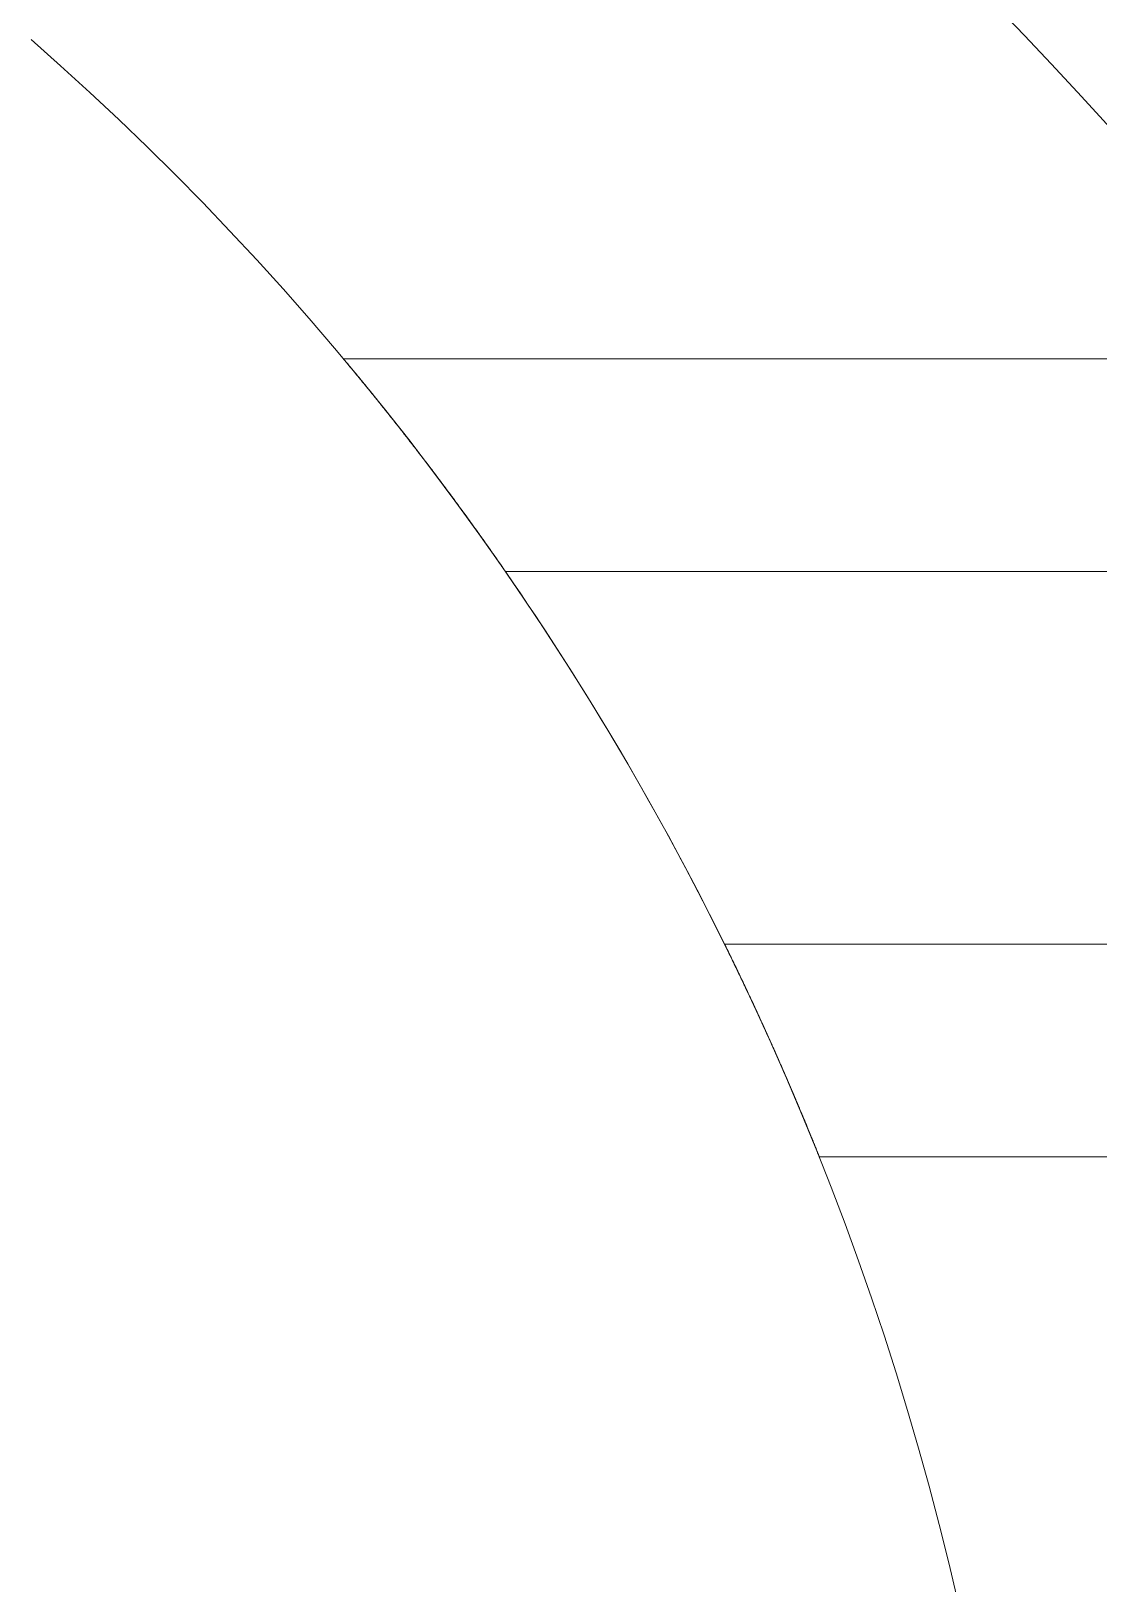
# Model space of a CAD drawing. Header units: millimetres. Extents: x 7939 to 8557, y 3805 to 4021.
# Drawn here: x 8543.64 to 8550.33, y 3921.4 to 3931.12 of the extents above; entities that cross this region are included whole.
import ezdxf

# ---------------------------------------------------------------- set-up
doc = ezdxf.new("R2010")
doc.units = ezdxf.units.MM
doc.layers.add('linea_gruesa', color=1, linetype='Continuous', lineweight=40)

msp = doc.modelspace()

# ---------------------------------------------------------------- linework, layer by layer
at = {"layer": 'linea_gruesa', "linetype": 'Continuous', "lineweight": 15, "extrusion": (-0.253745, -3.38569e-15, 0.967271)}
for p, q in [((8551.6015, 3929.0718, 137.3538), (8545.5958, 3929.0718, 135.7783)), ((8552.563, 3927.7384, 137.606), (8546.6118, 3927.7384, 136.0448)), ((8553.9616, 3925.4051, 137.9729), (8547.9845, 3925.4051, 136.4049)), ((8554.6201, 3924.0718, 138.1457), (8548.5788, 3924.0718, 136.5608))]:
    msp.add_line(p, q, dxfattribs=at)
for centre, radius, start, end in [((-3913.0718, 8286.5005, -2037.0694), 25.6667, 108.92464, 251.07536), ((-3913.0718, 8286.5005, -2037.0694), 25.6667, 108.92464, 251.07536), ((-3917.0718, 8286.5005, -2037.0694), 18.3333, 90, 139.78583), ((-3917.0718, 8286.5005, -2037.0694), 18.3333, 90, 139.78583), ((-3917.0718, 8286.5005, -2037.0694), 18.3333, 90, 139.78583), ((-3917.0718, 8286.5005, -2037.0694), 18.3333, 90, 139.78583), ((-3917.0718, 8286.5005, -2037.0694), 18.3333, 90, 139.78583), ((-3917.0718, 8286.5005, -2037.0694), 18.3333, 90, 139.78583), ((-3917.0718, 8286.5005, -2037.0694), 18.3333, 90, 139.78583), ((-3917.0718, 8286.5005, -2037.0694), 18.3333, 90, 139.78583), ((-3917.0718, 8286.5005, -2037.0694), 18.3333, 90, 139.78583), ((-3917.0718, 8286.5005, -2037.0694), 18.3333, 90, 139.78583), ((-3917.0718, 8286.5005, -2037.0694), 18.3333, 90, 139.78583), ((-3917.0718, 8286.5005, -2037.0694), 18.3333, 117.03569, 125.57853), ((-3917.0718, 8286.5005, -2037.0694), 18.3333, 117.03569, 125.57853), ((-3917.0718, 8286.5005, -2037.0694), 18.3333, 117.03569, 125.57853), ((-3917.0718, 8286.5005, -2037.0694), 18.3333, 117.03569, 125.57853), ((-3917.0718, 8286.5005, -2037.0694), 18.3333, 117.03569, 125.57853), ((-3917.0718, 8286.5005, -2037.0694), 18.3333, 117.03569, 125.57853), ((-3917.0718, 8286.5005, -2037.0694), 18.3333, 117.03569, 125.57853), ((-3917.0718, 8286.5005, -2037.0694), 18.3333, 117.03569, 125.57853), ((-3917.0718, 8286.5005, -2037.0694), 18.3333, 117.03569, 125.57853), ((-3917.0718, 8286.5005, -2037.0694), 18.3333, 117.03569, 125.57853), ((-3917.0718, 8286.5005, -2037.0694), 18.3333, 117.03569, 125.57853), ((-3917.0718, 8286.5005, -2037.0694), 18.3333, 117.03569, 125.57853), ((-3917.0718, 8286.5005, -2037.0694), 18.3333, 117.03569, 125.57853), ((-3917.0718, 8286.5005, -2037.0694), 18.3333, 117.03569, 125.57853), ((-3917.0718, 8298.1672, -2037.0694), 13.3333, 360, 108.92464), ((-3917.0718, 8298.1672, -2037.0694), 13.3333, 360, 108.92464)]:
    msp.add_arc(centre, radius, start, end, dxfattribs=at)
at = {"layer": 'linea_gruesa', "linetype": 'Continuous', "lineweight": 15}
for points, knots in [([(8545.5958, 3929.0718, 135.7783), (8545.5962, 3929.0712, 135.7784), (8545.5971, 3929.0702, 135.7786), (8545.6039, 3929.062, 135.7804), (8545.6148, 3929.049, 135.7833), (8545.6301, 3929.0307, 135.7873), (8545.6495, 3929.0074, 135.7924), (8545.6732, 3928.9788, 135.7986), (8545.7009, 3928.9451, 135.8059), (8545.7326, 3928.9064, 135.8142), (8545.7678, 3928.8633, 135.8234), (8545.8055, 3928.8167, 135.8333), (8545.8453, 3928.7672, 135.8438), (8545.8866, 3928.7155, 135.8546), (8545.9301, 3928.6606, 135.866), (8545.9756, 3928.6026, 135.878), (8546.023, 3928.5419, 135.8904), (8546.0714, 3928.4792, 135.9031), (8546.1206, 3928.4149, 135.916), (8546.1705, 3928.3491, 135.9291), (8546.2214, 3928.2813, 135.9424), (8546.2732, 3928.2117, 135.956), (8546.3257, 3928.1403, 135.9698), (8546.3803, 3928.0655, 135.9841), (8546.4367, 3927.9872, 135.9989), (8546.4951, 3927.9053, 136.0142), (8546.5536, 3927.8223, 136.0296), (8546.5924, 3927.7664, 136.0398), (8546.6118, 3927.7384, 136.0448)], [0, 0, 0, 0, 0.035106, 0.070454, 0.105895, 0.141338, 0.177686, 0.214037, 0.252021, 0.290009, 0.328774, 0.367542, 0.405024, 0.442541, 0.480029, 0.518586, 0.557171, 0.595732, 0.633969, 0.67223, 0.710469, 0.749485, 0.788522, 0.827539, 0.870433, 0.913329, 0.956664, 1, 1, 1, 1]), ([(8546.6118, 3927.7384, 136.0448), (8546.5908, 3927.7686, 136.0393), (8546.5489, 3927.8291, 136.0283), (8546.4854, 3927.919, 136.0117), (8546.4212, 3928.0088, 135.9948), (8546.3565, 3928.0983, 135.9779), (8546.2915, 3928.187, 135.9608), (8546.2275, 3928.2733, 135.944), (8546.1647, 3928.3568, 135.9276), (8546.1035, 3928.4374, 135.9115), (8546.0428, 3928.5163, 135.8956), (8545.9832, 3928.5931, 135.8799), (8545.925, 3928.6671, 135.8647), (8545.8705, 3928.7357, 135.8504), (8545.8201, 3928.7986, 135.8371), (8545.7789, 3928.8496, 135.8263), (8545.7451, 3928.8912, 135.8175), (8545.7178, 3928.9245, 135.8103), (8545.6909, 3928.9573, 135.8033), (8545.6652, 3928.9883, 135.7965), (8545.6417, 3929.0168, 135.7903), (8545.6224, 3929.0399, 135.7853), (8545.6101, 3929.0546, 135.7821), (8545.6029, 3929.0633, 135.7802), (8545.5988, 3929.0681, 135.7791), (8545.5963, 3929.0712, 135.7784), (8545.5959, 3929.0716, 135.7783), (8545.5958, 3929.0718, 135.7783)], [0, 0, 0, 0, 0.046828, 0.093692, 0.140521, 0.18869, 0.236897, 0.285064, 0.332127, 0.379228, 0.426285, 0.475055, 0.523876, 0.572632, 0.618569, 0.664502, 0.6959, 0.727322, 0.758715, 0.797062, 0.835405, 0.874809, 0.91421, 0.935549, 0.956889, 0.978444, 1, 1, 1, 1]), ([(8545.5958, 3929.0718, 135.7783), (8545.5962, 3929.0712, 135.7784), (8545.5971, 3929.0702, 135.7786), (8545.6039, 3929.062, 135.7804), (8545.6148, 3929.049, 135.7833), (8545.6301, 3929.0307, 135.7873), (8545.6495, 3929.0074, 135.7924), (8545.6732, 3928.9788, 135.7986), (8545.7009, 3928.9451, 135.8059), (8545.7326, 3928.9064, 135.8142), (8545.7678, 3928.8633, 135.8234), (8545.8055, 3928.8167, 135.8333), (8545.8453, 3928.7672, 135.8438), (8545.8866, 3928.7155, 135.8546), (8545.9301, 3928.6606, 135.866), (8545.9756, 3928.6026, 135.878), (8546.023, 3928.5419, 135.8904), (8546.0714, 3928.4792, 135.9031), (8546.1206, 3928.4149, 135.916), (8546.1705, 3928.3491, 135.9291), (8546.2214, 3928.2813, 135.9424), (8546.2732, 3928.2117, 135.956), (8546.3257, 3928.1403, 135.9698), (8546.3803, 3928.0655, 135.9841), (8546.4367, 3927.9872, 135.9989), (8546.4951, 3927.9053, 136.0142), (8546.5536, 3927.8223, 136.0296), (8546.5924, 3927.7664, 136.0398), (8546.6118, 3927.7384, 136.0448)], [0, 0, 0, 0, 0.035105, 0.070454, 0.105895, 0.141338, 0.177686, 0.214037, 0.252021, 0.290009, 0.328774, 0.367542, 0.405024, 0.442541, 0.480029, 0.518586, 0.557171, 0.595732, 0.633969, 0.67223, 0.710469, 0.749485, 0.788522, 0.827539, 0.870433, 0.913329, 0.956664, 1, 1, 1, 1]), ([(8546.6118, 3927.7384, 136.0448), (8546.5908, 3927.7686, 136.0393), (8546.5489, 3927.8291, 136.0283), (8546.4854, 3927.919, 136.0117), (8546.4212, 3928.0088, 135.9948), (8546.3565, 3928.0983, 135.9779), (8546.2915, 3928.187, 135.9608), (8546.2275, 3928.2733, 135.944), (8546.1647, 3928.3568, 135.9276), (8546.1035, 3928.4374, 135.9115), (8546.0428, 3928.5163, 135.8956), (8545.9832, 3928.5931, 135.8799), (8545.925, 3928.6671, 135.8647), (8545.8705, 3928.7357, 135.8504), (8545.8201, 3928.7986, 135.8371), (8545.7789, 3928.8496, 135.8263), (8545.7451, 3928.8912, 135.8175), (8545.7178, 3928.9245, 135.8103), (8545.6909, 3928.9573, 135.8033), (8545.6652, 3928.9883, 135.7965), (8545.6417, 3929.0168, 135.7903), (8545.6224, 3929.0399, 135.7853), (8545.6101, 3929.0546, 135.7821), (8545.6029, 3929.0633, 135.7802), (8545.5988, 3929.0681, 135.7791), (8545.5963, 3929.0712, 135.7784), (8545.5959, 3929.0716, 135.7783), (8545.5958, 3929.0718, 135.7783)], [0, 0, 0, 0, 0.046828, 0.093692, 0.140521, 0.18869, 0.236897, 0.285064, 0.332127, 0.379228, 0.426285, 0.475054, 0.523875, 0.572631, 0.618569, 0.664502, 0.695899, 0.727322, 0.758715, 0.797061, 0.835405, 0.874809, 0.914209, 0.935549, 0.956888, 0.978443, 1, 1, 1, 1]), ([(8545.5958, 3929.0718, 135.7783), (8545.5962, 3929.0712, 135.7784), (8545.5971, 3929.0702, 135.7786), (8545.6039, 3929.062, 135.7804), (8545.6148, 3929.049, 135.7833), (8545.6301, 3929.0307, 135.7873), (8545.6495, 3929.0074, 135.7924), (8545.6732, 3928.9788, 135.7986), (8545.7009, 3928.9451, 135.8059), (8545.7326, 3928.9064, 135.8142), (8545.7678, 3928.8633, 135.8234), (8545.8055, 3928.8167, 135.8333), (8545.8453, 3928.7672, 135.8438), (8545.8866, 3928.7155, 135.8546), (8545.9301, 3928.6606, 135.866), (8545.9756, 3928.6026, 135.878), (8546.023, 3928.5419, 135.8904), (8546.0714, 3928.4792, 135.9031), (8546.1206, 3928.4149, 135.916), (8546.1705, 3928.3491, 135.9291), (8546.2214, 3928.2813, 135.9424), (8546.2732, 3928.2117, 135.956), (8546.3257, 3928.1403, 135.9698), (8546.3803, 3928.0655, 135.9841), (8546.4367, 3927.9872, 135.9989), (8546.4951, 3927.9053, 136.0142), (8546.5536, 3927.8223, 136.0296), (8546.5924, 3927.7664, 136.0398), (8546.6118, 3927.7384, 136.0448)], [0, 0, 0, 0, 0.035105, 0.070453, 0.105895, 0.141338, 0.177686, 0.214037, 0.252021, 0.290009, 0.328774, 0.367542, 0.405024, 0.44254, 0.480029, 0.518585, 0.557171, 0.595732, 0.633969, 0.67223, 0.710469, 0.749485, 0.788522, 0.827539, 0.870433, 0.913329, 0.956664, 1, 1, 1, 1]), ([(8546.6118, 3927.7384, 136.0448), (8546.5908, 3927.7686, 136.0393), (8546.5489, 3927.8291, 136.0283), (8546.4854, 3927.919, 136.0117), (8546.4212, 3928.0088, 135.9948), (8546.3565, 3928.0983, 135.9779), (8546.2915, 3928.187, 135.9608), (8546.2275, 3928.2733, 135.944), (8546.1647, 3928.3568, 135.9276), (8546.1035, 3928.4374, 135.9115), (8546.0428, 3928.5163, 135.8956), (8545.9832, 3928.5931, 135.8799), (8545.925, 3928.6671, 135.8647), (8545.8705, 3928.7357, 135.8504), (8545.8201, 3928.7986, 135.8371), (8545.7789, 3928.8496, 135.8263), (8545.7451, 3928.8912, 135.8175), (8545.7178, 3928.9245, 135.8103), (8545.6909, 3928.9573, 135.8033), (8545.6652, 3928.9883, 135.7965), (8545.6417, 3929.0168, 135.7903), (8545.6224, 3929.0399, 135.7853), (8545.6101, 3929.0546, 135.7821), (8545.6029, 3929.0633, 135.7802), (8545.5988, 3929.0681, 135.7791), (8545.5963, 3929.0712, 135.7784), (8545.5959, 3929.0716, 135.7783), (8545.5958, 3929.0718, 135.7783)], [0, 0, 0, 0, 0.046828, 0.093692, 0.140521, 0.18869, 0.236897, 0.285065, 0.332127, 0.379229, 0.426285, 0.475055, 0.523876, 0.572631, 0.61857, 0.664501, 0.6959, 0.727321, 0.758716, 0.797062, 0.835405, 0.874811, 0.914209, 0.93555, 0.95689, 0.978446, 1, 1, 1, 1]), ([(8545.5958, 3929.0718, 135.7783), (8545.5962, 3929.0712, 135.7784), (8545.5971, 3929.0702, 135.7786), (8545.6039, 3929.062, 135.7804), (8545.6148, 3929.049, 135.7833), (8545.6301, 3929.0307, 135.7873), (8545.6495, 3929.0074, 135.7924), (8545.6732, 3928.9788, 135.7986), (8545.7009, 3928.9451, 135.8059), (8545.7326, 3928.9064, 135.8142), (8545.7678, 3928.8633, 135.8234), (8545.8055, 3928.8167, 135.8333), (8545.8453, 3928.7672, 135.8438), (8545.8866, 3928.7155, 135.8546), (8545.9301, 3928.6606, 135.866), (8545.9756, 3928.6026, 135.878), (8546.023, 3928.5419, 135.8904), (8546.0714, 3928.4792, 135.9031), (8546.1206, 3928.4149, 135.916), (8546.1705, 3928.3491, 135.9291), (8546.2214, 3928.2813, 135.9424), (8546.2732, 3928.2117, 135.956), (8546.3257, 3928.1403, 135.9698), (8546.3803, 3928.0655, 135.9841), (8546.4367, 3927.9872, 135.9989), (8546.4951, 3927.9053, 136.0142), (8546.5536, 3927.8223, 136.0296), (8546.5924, 3927.7664, 136.0398), (8546.6118, 3927.7384, 136.0448)], [0, 0, 0, 0, 0.035105, 0.070453, 0.105893, 0.141337, 0.177685, 0.214037, 0.25202, 0.290009, 0.328774, 0.367543, 0.405024, 0.442541, 0.480029, 0.518586, 0.557171, 0.595732, 0.63397, 0.672229, 0.710469, 0.749485, 0.788522, 0.827539, 0.870433, 0.913328, 0.956664, 1, 1, 1, 1]), ([(8546.6118, 3927.7384, 136.0448), (8546.5908, 3927.7686, 136.0393), (8546.5489, 3927.8291, 136.0283), (8546.4854, 3927.919, 136.0117), (8546.4212, 3928.0088, 135.9948), (8546.3565, 3928.0983, 135.9779), (8546.2915, 3928.187, 135.9608), (8546.2275, 3928.2733, 135.944), (8546.1647, 3928.3568, 135.9276), (8546.1035, 3928.4374, 135.9115), (8546.0428, 3928.5163, 135.8956), (8545.9832, 3928.5931, 135.8799), (8545.925, 3928.6671, 135.8647), (8545.8705, 3928.7357, 135.8504), (8545.8201, 3928.7986, 135.8371), (8545.7789, 3928.8496, 135.8263), (8545.7451, 3928.8912, 135.8175), (8545.7178, 3928.9245, 135.8103), (8545.6909, 3928.9573, 135.8033), (8545.6652, 3928.9883, 135.7965), (8545.6417, 3929.0168, 135.7903), (8545.6224, 3929.0399, 135.7853), (8545.6101, 3929.0546, 135.7821), (8545.6029, 3929.0633, 135.7802), (8545.5988, 3929.0681, 135.7791), (8545.5963, 3929.0712, 135.7784), (8545.5959, 3929.0716, 135.7783), (8545.5958, 3929.0718, 135.7783)], [0, 0, 0, 0, 0.0468281, 0.093692, 0.1405214, 0.1886898, 0.2368972, 0.2850641, 0.3321272, 0.3792283, 0.4262854, 0.4750547, 0.5238756, 0.572631, 0.6185689, 0.6645015, 0.6959004, 0.7273225, 0.7587151, 0.7970622, 0.8354049, 0.8748097, 0.9142105, 0.9355491, 0.9568882, 0.9784446, 1, 1, 1, 1]), ([(8545.5958, 3929.0718, 135.7783), (8545.5962, 3929.0712, 135.7784), (8545.5971, 3929.0702, 135.7786), (8545.6039, 3929.062, 135.7804), (8545.6148, 3929.049, 135.7833), (8545.6301, 3929.0307, 135.7873), (8545.6495, 3929.0074, 135.7924), (8545.6732, 3928.9788, 135.7986), (8545.7009, 3928.9451, 135.8059), (8545.7326, 3928.9064, 135.8142), (8545.7678, 3928.8633, 135.8234), (8545.8055, 3928.8167, 135.8333), (8545.8453, 3928.7672, 135.8438), (8545.8866, 3928.7155, 135.8546), (8545.9301, 3928.6606, 135.866), (8545.9756, 3928.6026, 135.878), (8546.023, 3928.5419, 135.8904), (8546.0714, 3928.4792, 135.9031), (8546.1206, 3928.4149, 135.916), (8546.1705, 3928.3491, 135.9291), (8546.2214, 3928.2813, 135.9424), (8546.2732, 3928.2117, 135.956), (8546.3257, 3928.1403, 135.9698), (8546.3803, 3928.0655, 135.9841), (8546.4367, 3927.9872, 135.9989), (8546.4951, 3927.9053, 136.0142), (8546.5536, 3927.8223, 136.0296), (8546.5924, 3927.7664, 136.0398), (8546.6118, 3927.7384, 136.0448)], [0, 0, 0, 0, 0.035105, 0.070453, 0.105895, 0.141338, 0.177686, 0.214037, 0.252021, 0.290009, 0.328774, 0.367542, 0.405024, 0.44254, 0.480029, 0.518585, 0.557171, 0.595732, 0.633969, 0.67223, 0.710469, 0.749485, 0.788522, 0.827539, 0.870433, 0.913329, 0.956664, 1, 1, 1, 1]), ([(8546.6118, 3927.7384, 136.0448), (8546.5908, 3927.7686, 136.0393), (8546.5489, 3927.8291, 136.0283), (8546.4854, 3927.919, 136.0117), (8546.4212, 3928.0088, 135.9948), (8546.3565, 3928.0983, 135.9779), (8546.2915, 3928.187, 135.9608), (8546.2275, 3928.2733, 135.944), (8546.1647, 3928.3568, 135.9276), (8546.1035, 3928.4374, 135.9115), (8546.0428, 3928.5163, 135.8956), (8545.9832, 3928.5931, 135.8799), (8545.925, 3928.6671, 135.8647), (8545.8705, 3928.7357, 135.8504), (8545.8201, 3928.7986, 135.8371), (8545.7789, 3928.8496, 135.8263), (8545.7451, 3928.8912, 135.8175), (8545.7178, 3928.9245, 135.8103), (8545.6909, 3928.9573, 135.8033), (8545.6652, 3928.9883, 135.7965), (8545.6417, 3929.0168, 135.7903), (8545.6224, 3929.0399, 135.7853), (8545.6101, 3929.0546, 135.7821), (8545.6029, 3929.0633, 135.7802), (8545.5988, 3929.0681, 135.7791), (8545.5963, 3929.0712, 135.7784), (8545.5959, 3929.0716, 135.7783), (8545.5958, 3929.0718, 135.7783)], [0, 0, 0, 0, 0.0468281, 0.093692, 0.1405214, 0.1886898, 0.2368972, 0.2850641, 0.3321272, 0.3792283, 0.4262854, 0.4750547, 0.5238756, 0.572631, 0.6185689, 0.6645015, 0.6959004, 0.7273225, 0.7587151, 0.7970622, 0.8354049, 0.8748097, 0.9142105, 0.9355491, 0.9568882, 0.9784446, 1, 1, 1, 1]), ([(8546.6118, 3927.7384, 136.0448), (8546.5908, 3927.7686, 136.0393), (8546.5489, 3927.8291, 136.0283), (8546.4854, 3927.919, 136.0117), (8546.4212, 3928.0088, 135.9948), (8546.3565, 3928.0983, 135.9779), (8546.2915, 3928.187, 135.9608), (8546.2275, 3928.2733, 135.944), (8546.1647, 3928.3568, 135.9276), (8546.1035, 3928.4374, 135.9115), (8546.0428, 3928.5163, 135.8956), (8545.9832, 3928.5931, 135.8799), (8545.925, 3928.6671, 135.8647), (8545.8705, 3928.7357, 135.8504), (8545.8201, 3928.7986, 135.8371), (8545.7789, 3928.8496, 135.8263), (8545.7451, 3928.8912, 135.8175), (8545.7178, 3928.9245, 135.8103), (8545.6909, 3928.9573, 135.8033), (8545.6652, 3928.9883, 135.7965), (8545.6417, 3929.0168, 135.7903), (8545.6224, 3929.0399, 135.7853), (8545.6101, 3929.0546, 135.7821), (8545.6029, 3929.0633, 135.7802), (8545.5988, 3929.0681, 135.7791), (8545.5963, 3929.0712, 135.7784), (8545.5959, 3929.0716, 135.7783), (8545.5958, 3929.0718, 135.7783)], [0, 0, 0, 0, 0.0468281, 0.093692, 0.1405214, 0.1886898, 0.2368972, 0.2850641, 0.3321272, 0.3792283, 0.4262854, 0.4750547, 0.5238756, 0.572631, 0.6185689, 0.6645015, 0.6959004, 0.7273225, 0.7587151, 0.7970622, 0.8354049, 0.8748097, 0.9142105, 0.9355491, 0.9568882, 0.9784446, 1, 1, 1, 1]), ([(8546.6118, 3927.7384, 136.0448), (8546.5908, 3927.7686, 136.0393), (8546.5489, 3927.8291, 136.0283), (8546.4854, 3927.919, 136.0117), (8546.4212, 3928.0088, 135.9948), (8546.3565, 3928.0983, 135.9779), (8546.2915, 3928.187, 135.9608), (8546.2275, 3928.2733, 135.944), (8546.1647, 3928.3568, 135.9276), (8546.1035, 3928.4374, 135.9115), (8546.0428, 3928.5163, 135.8956), (8545.9832, 3928.5931, 135.8799), (8545.925, 3928.6671, 135.8647), (8545.8705, 3928.7357, 135.8504), (8545.8201, 3928.7986, 135.8371), (8545.7789, 3928.8496, 135.8263), (8545.7451, 3928.8912, 135.8175), (8545.7178, 3928.9245, 135.8103), (8545.6909, 3928.9573, 135.8033), (8545.6652, 3928.9883, 135.7965), (8545.6417, 3929.0168, 135.7903), (8545.6224, 3929.0399, 135.7853), (8545.6101, 3929.0546, 135.7821), (8545.6029, 3929.0633, 135.7802), (8545.5988, 3929.0681, 135.7791), (8545.5963, 3929.0712, 135.7784), (8545.5959, 3929.0716, 135.7783), (8545.5958, 3929.0718, 135.7783)], [0, 0, 0, 0, 0.046828, 0.093692, 0.140521, 0.18869, 0.236897, 0.285064, 0.332127, 0.379228, 0.426285, 0.475055, 0.523876, 0.572631, 0.618569, 0.664502, 0.6959, 0.727322, 0.758715, 0.797062, 0.835405, 0.874809, 0.91421, 0.93555, 0.956889, 0.978445, 1, 1, 1, 1]), ([(8545.5958, 3929.0718, 135.7783), (8545.5962, 3929.0712, 135.7784), (8545.5971, 3929.0702, 135.7786), (8545.6039, 3929.062, 135.7804), (8545.6148, 3929.049, 135.7833), (8545.6301, 3929.0307, 135.7873), (8545.6495, 3929.0074, 135.7924), (8545.6732, 3928.9788, 135.7986), (8545.7009, 3928.9451, 135.8059), (8545.7326, 3928.9064, 135.8142), (8545.7678, 3928.8633, 135.8234), (8545.8055, 3928.8167, 135.8333), (8545.8453, 3928.7672, 135.8438), (8545.8866, 3928.7155, 135.8546), (8545.9301, 3928.6606, 135.866), (8545.9756, 3928.6026, 135.878), (8546.023, 3928.5419, 135.8904), (8546.0714, 3928.4792, 135.9031), (8546.1206, 3928.4149, 135.916), (8546.1705, 3928.3491, 135.9291), (8546.2214, 3928.2813, 135.9424), (8546.2732, 3928.2117, 135.956), (8546.3257, 3928.1403, 135.9698), (8546.3803, 3928.0655, 135.9841), (8546.4367, 3927.9872, 135.9989), (8546.4951, 3927.9053, 136.0142), (8546.5536, 3927.8223, 136.0296), (8546.5924, 3927.7664, 136.0398), (8546.6118, 3927.7384, 136.0448)], [0, 0, 0, 0, 0.035106, 0.070454, 0.105895, 0.141338, 0.177686, 0.214037, 0.252022, 0.29001, 0.328775, 0.367542, 0.405024, 0.442541, 0.480029, 0.518586, 0.557171, 0.595732, 0.633969, 0.67223, 0.710469, 0.749485, 0.788522, 0.827539, 0.870433, 0.913329, 0.956664, 1, 1, 1, 1]), ([(8545.5958, 3929.0718, 135.7783), (8545.5962, 3929.0712, 135.7784), (8545.5971, 3929.0702, 135.7786), (8545.6039, 3929.062, 135.7804), (8545.6148, 3929.049, 135.7833), (8545.6301, 3929.0307, 135.7873), (8545.6495, 3929.0074, 135.7924), (8545.6732, 3928.9788, 135.7986), (8545.7009, 3928.9451, 135.8059), (8545.7326, 3928.9064, 135.8142), (8545.7678, 3928.8633, 135.8234), (8545.8055, 3928.8167, 135.8333), (8545.8453, 3928.7672, 135.8438), (8545.8866, 3928.7155, 135.8546), (8545.9301, 3928.6606, 135.866), (8545.9756, 3928.6026, 135.878), (8546.023, 3928.5419, 135.8904), (8546.0714, 3928.4792, 135.9031), (8546.1206, 3928.4149, 135.916), (8546.1705, 3928.3491, 135.9291), (8546.2214, 3928.2813, 135.9424), (8546.2732, 3928.2117, 135.956), (8546.3257, 3928.1403, 135.9698), (8546.3803, 3928.0655, 135.9841), (8546.4367, 3927.9872, 135.9989), (8546.4951, 3927.9053, 136.0142), (8546.5536, 3927.8223, 136.0296), (8546.5924, 3927.7664, 136.0398), (8546.6118, 3927.7384, 136.0448)], [0, 0, 0, 0, 0.035105, 0.070453, 0.105895, 0.141338, 0.177686, 0.214037, 0.252021, 0.290009, 0.328774, 0.367542, 0.405024, 0.44254, 0.480029, 0.518585, 0.557171, 0.595732, 0.633969, 0.67223, 0.710469, 0.749485, 0.788522, 0.827539, 0.870433, 0.913329, 0.956664, 1, 1, 1, 1]), ([(8547.9845, 3925.4051, 136.4049), (8547.9974, 3925.3787, 136.4083), (8548.0234, 3925.326, 136.4151), (8548.0617, 3925.2469, 136.4252), (8548.0998, 3925.1674, 136.4352), (8548.1375, 3925.0876, 136.4451), (8548.1748, 3925.0079, 136.4549), (8548.2107, 3924.93, 136.4643), (8548.2453, 3924.8542, 136.4734), (8548.2785, 3924.7806, 136.4821), (8548.3108, 3924.7082, 136.4905), (8548.3421, 3924.6372, 136.4987), (8548.3721, 3924.5682, 136.5066), (8548.3995, 3924.5046, 136.5138), (8548.4244, 3924.4464, 136.5203), (8548.4468, 3924.3935, 136.5262), (8548.4679, 3924.3432, 136.5317), (8548.4875, 3924.2959, 136.5369), (8548.5056, 3924.2521, 136.5416), (8548.5212, 3924.2142, 136.5457), (8548.5344, 3924.1817, 136.5492), (8548.5456, 3924.1543, 136.5521), (8548.5552, 3924.1304, 136.5547), (8548.5634, 3924.1102, 136.5568), (8548.5699, 3924.0939, 136.5585), (8548.5749, 3924.0816, 136.5598), (8548.5782, 3924.0733, 136.5607), (8548.5786, 3924.0723, 136.5608), (8548.5788, 3924.0718, 136.5608)], [0, 0, 0, 0, 0.040225, 0.080479, 0.120704, 0.162056, 0.203441, 0.244791, 0.285046, 0.325335, 0.365587, 0.407212, 0.448878, 0.490499, 0.527605, 0.564742, 0.601846, 0.640262, 0.678717, 0.71713, 0.750795, 0.784488, 0.818152, 0.85293, 0.88774, 0.922516, 0.961165, 1, 1, 1, 1]), ([(8548.5788, 3924.0718, 136.5608), (8548.5786, 3924.0723, 136.5608), (8548.5782, 3924.0733, 136.5607), (8548.5747, 3924.0819, 136.5598), (8548.5685, 3924.0975, 136.5581), (8548.5586, 3924.122, 136.5556), (8548.5455, 3924.1544, 136.5521), (8548.5293, 3924.1944, 136.5479), (8548.5101, 3924.2413, 136.5428), (8548.4879, 3924.295, 136.537), (8548.4628, 3924.3554, 136.5304), (8548.4345, 3924.4227, 136.523), (8548.4032, 3924.496, 136.5148), (8548.369, 3924.5755, 136.5058), (8548.332, 3924.6602, 136.4961), (8548.2964, 3924.7406, 136.4868), (8548.2633, 3924.8144, 136.4781), (8548.2334, 3924.8805, 136.4702), (8548.2023, 3924.9483, 136.4621), (8548.1702, 3925.0178, 136.4536), (8548.1371, 3925.0886, 136.445), (8548.105, 3925.1564, 136.4365), (8548.0742, 3925.2209, 136.4285), (8548.0447, 3925.2821, 136.4207), (8548.0148, 3925.3435, 136.4129), (8547.9946, 3925.3846, 136.4076), (8547.9845, 3925.4051, 136.4049)], [0, 0, 0, 0, 0.037638, 0.075447, 0.122002, 0.168557, 0.216428, 0.2643, 0.311565, 0.35883, 0.407337, 0.455847, 0.505603, 0.555361, 0.606359, 0.657358, 0.69321, 0.729087, 0.764941, 0.801669, 0.838422, 0.875152, 0.906255, 0.937357, 0.968679, 1, 1, 1, 1]), ([(8547.9845, 3925.4051, 136.4049), (8547.9974, 3925.3787, 136.4083), (8548.0234, 3925.326, 136.4151), (8548.0617, 3925.2469, 136.4252), (8548.0998, 3925.1674, 136.4352), (8548.1375, 3925.0876, 136.4451), (8548.1748, 3925.0079, 136.4549), (8548.2107, 3924.93, 136.4643), (8548.2453, 3924.8542, 136.4734), (8548.2785, 3924.7806, 136.4821), (8548.3108, 3924.7082, 136.4905), (8548.3421, 3924.6372, 136.4987), (8548.3721, 3924.5682, 136.5066), (8548.3995, 3924.5046, 136.5138), (8548.4244, 3924.4464, 136.5203), (8548.4468, 3924.3935, 136.5262), (8548.4679, 3924.3432, 136.5317), (8548.4875, 3924.2959, 136.5369), (8548.5056, 3924.2521, 136.5416), (8548.5212, 3924.2142, 136.5457), (8548.5344, 3924.1817, 136.5492), (8548.5456, 3924.1543, 136.5521), (8548.5552, 3924.1304, 136.5547), (8548.5634, 3924.1102, 136.5568), (8548.5699, 3924.0939, 136.5585), (8548.5749, 3924.0816, 136.5598), (8548.5782, 3924.0733, 136.5607), (8548.5786, 3924.0723, 136.5608), (8548.5788, 3924.0718, 136.5608)], [0, 0, 0, 0, 0.040225, 0.080479, 0.120704, 0.162056, 0.203441, 0.244791, 0.285046, 0.325335, 0.365587, 0.407212, 0.448878, 0.490499, 0.527605, 0.564743, 0.601846, 0.640262, 0.678717, 0.71713, 0.750795, 0.784489, 0.818152, 0.852929, 0.88774, 0.922517, 0.961166, 1, 1, 1, 1]), ([(8548.5788, 3924.0718, 136.5608), (8548.5786, 3924.0723, 136.5608), (8548.5782, 3924.0733, 136.5607), (8548.5747, 3924.0819, 136.5598), (8548.5685, 3924.0975, 136.5581), (8548.5586, 3924.122, 136.5556), (8548.5455, 3924.1544, 136.5521), (8548.5293, 3924.1944, 136.5479), (8548.5101, 3924.2413, 136.5428), (8548.4879, 3924.295, 136.537), (8548.4628, 3924.3554, 136.5304), (8548.4345, 3924.4227, 136.523), (8548.4032, 3924.496, 136.5148), (8548.369, 3924.5755, 136.5058), (8548.332, 3924.6602, 136.4961), (8548.2964, 3924.7406, 136.4868), (8548.2633, 3924.8144, 136.4781), (8548.2334, 3924.8805, 136.4702), (8548.2023, 3924.9483, 136.4621), (8548.1702, 3925.0178, 136.4536), (8548.1371, 3925.0886, 136.445), (8548.105, 3925.1564, 136.4365), (8548.0742, 3925.2209, 136.4285), (8548.0447, 3925.2821, 136.4207), (8548.0148, 3925.3435, 136.4129), (8547.9946, 3925.3846, 136.4076), (8547.9845, 3925.4051, 136.4049)], [0, 0, 0, 0, 0.037638, 0.075447, 0.122002, 0.168558, 0.216429, 0.264301, 0.311565, 0.35883, 0.407338, 0.455847, 0.505603, 0.555361, 0.606359, 0.657358, 0.69321, 0.729087, 0.764941, 0.801669, 0.838422, 0.875152, 0.906255, 0.937357, 0.968679, 1, 1, 1, 1]), ([(8547.9845, 3925.4051, 136.4049), (8547.9974, 3925.3787, 136.4083), (8548.0234, 3925.326, 136.4151), (8548.0617, 3925.2469, 136.4252), (8548.0998, 3925.1674, 136.4352), (8548.1375, 3925.0876, 136.4451), (8548.1748, 3925.0079, 136.4549), (8548.2107, 3924.93, 136.4643), (8548.2453, 3924.8542, 136.4734), (8548.2785, 3924.7806, 136.4821), (8548.3108, 3924.7082, 136.4905), (8548.3421, 3924.6372, 136.4987), (8548.3721, 3924.5682, 136.5066), (8548.3995, 3924.5046, 136.5138), (8548.4244, 3924.4464, 136.5203), (8548.4468, 3924.3935, 136.5262), (8548.4679, 3924.3432, 136.5317), (8548.4875, 3924.2959, 136.5369), (8548.5056, 3924.2521, 136.5416), (8548.5212, 3924.2142, 136.5457), (8548.5344, 3924.1817, 136.5492), (8548.5456, 3924.1543, 136.5521), (8548.5552, 3924.1304, 136.5547), (8548.5634, 3924.1102, 136.5568), (8548.5699, 3924.0939, 136.5585), (8548.5749, 3924.0816, 136.5598), (8548.5782, 3924.0733, 136.5607), (8548.5786, 3924.0723, 136.5608), (8548.5788, 3924.0718, 136.5608)], [0, 0, 0, 0, 0.040225, 0.080479, 0.120704, 0.162056, 0.203441, 0.244791, 0.285046, 0.325335, 0.365587, 0.407212, 0.448878, 0.490499, 0.527606, 0.564743, 0.601846, 0.640262, 0.678717, 0.717131, 0.750795, 0.784489, 0.818153, 0.852929, 0.887741, 0.922517, 0.961166, 1, 1, 1, 1]), ([(8548.5788, 3924.0718, 136.5608), (8548.5786, 3924.0723, 136.5608), (8548.5782, 3924.0733, 136.5607), (8548.5747, 3924.0819, 136.5598), (8548.5685, 3924.0975, 136.5581), (8548.5586, 3924.122, 136.5556), (8548.5455, 3924.1544, 136.5521), (8548.5293, 3924.1944, 136.5479), (8548.5101, 3924.2414, 136.5428), (8548.4879, 3924.295, 136.537), (8548.4628, 3924.3554, 136.5304), (8548.4345, 3924.4227, 136.523), (8548.4032, 3924.496, 136.5148), (8548.369, 3924.5755, 136.5058), (8548.332, 3924.6602, 136.4961), (8548.2964, 3924.7406, 136.4868), (8548.2633, 3924.8144, 136.4781), (8548.2334, 3924.8805, 136.4702), (8548.2023, 3924.9483, 136.4621), (8548.1702, 3925.0178, 136.4536), (8548.1371, 3925.0886, 136.445), (8548.105, 3925.1564, 136.4365), (8548.0742, 3925.2209, 136.4285), (8548.0447, 3925.2821, 136.4207), (8548.0148, 3925.3435, 136.4129), (8547.9946, 3925.3846, 136.4076), (8547.9845, 3925.4051, 136.4049)], [0, 0, 0, 0, 0.037637, 0.075446, 0.122001, 0.168556, 0.216428, 0.2643, 0.311564, 0.35883, 0.407337, 0.455847, 0.505603, 0.555362, 0.606359, 0.657358, 0.69321, 0.729088, 0.764941, 0.801669, 0.838422, 0.875152, 0.906254, 0.937357, 0.968679, 1, 1, 1, 1]), ([(8548.5788, 3924.0718, 136.5608), (8548.5786, 3924.0723, 136.5608), (8548.5782, 3924.0733, 136.5607), (8548.5747, 3924.0819, 136.5598), (8548.5685, 3924.0975, 136.5581), (8548.5586, 3924.122, 136.5556), (8548.5455, 3924.1544, 136.5521), (8548.5293, 3924.1944, 136.5479), (8548.5101, 3924.2413, 136.5428), (8548.4879, 3924.295, 136.537), (8548.4628, 3924.3554, 136.5304), (8548.4345, 3924.4227, 136.523), (8548.4032, 3924.496, 136.5148), (8548.369, 3924.5755, 136.5058), (8548.332, 3924.6602, 136.4961), (8548.2964, 3924.7406, 136.4868), (8548.2633, 3924.8144, 136.4781), (8548.2334, 3924.8805, 136.4702), (8548.2023, 3924.9483, 136.4621), (8548.1702, 3925.0178, 136.4536), (8548.1371, 3925.0886, 136.445), (8548.105, 3925.1564, 136.4365), (8548.0742, 3925.2209, 136.4285), (8548.0447, 3925.2821, 136.4207), (8548.0148, 3925.3435, 136.4129), (8547.9946, 3925.3846, 136.4076), (8547.9845, 3925.4051, 136.4049)], [0, 0, 0, 0, 0.037637, 0.0754472, 0.1220022, 0.1685563, 0.2164275, 0.2643, 0.3115648, 0.3588303, 0.4073376, 0.4558473, 0.505603, 0.5553615, 0.6063588, 0.6573583, 0.6932103, 0.7290876, 0.7649412, 0.8016694, 0.8384222, 0.8751517, 0.9062545, 0.9373574, 0.968679, 1, 1, 1, 1]), ([(8547.9845, 3925.4051, 136.4049), (8547.9994, 3925.3747, 136.4088), (8548.0293, 3925.314, 136.4167), (8548.0735, 3925.2224, 136.4283), (8548.1172, 3925.1309, 136.4397), (8548.1583, 3925.0433, 136.4505), (8548.1967, 3924.9605, 136.4606), (8548.2324, 3924.8825, 136.47), (8548.2674, 3924.8053, 136.4792), (8548.3015, 3924.7292, 136.4881), (8548.3344, 3924.6546, 136.4967), (8548.3646, 3924.5855, 136.5047), (8548.3921, 3924.522, 136.5119), (8548.4169, 3924.4639, 136.5184), (8548.4406, 3924.4081, 136.5246), (8548.4629, 3924.3551, 136.5304), (8548.4836, 3924.3053, 136.5359), (8548.5017, 3924.2616, 136.5406), (8548.5173, 3924.2237, 136.5447), (8548.5307, 3924.191, 136.5482), (8548.5426, 3924.1616, 136.5514), (8548.553, 3924.1359, 136.5541), (8548.5618, 3924.1141, 136.5564), (8548.5684, 3924.0976, 136.5581), (8548.5732, 3924.0857, 136.5594), (8548.5764, 3924.0777, 136.5602), (8548.5784, 3924.0727, 136.5607), (8548.5787, 3924.0721, 136.5608), (8548.5788, 3924.0718, 136.5608)], [0, 0, 0, 0, 0.046346, 0.092692, 0.139777, 0.186861, 0.2283, 0.269775, 0.311211, 0.354079, 0.396989, 0.439853, 0.477816, 0.515811, 0.55377, 0.593086, 0.632439, 0.67175, 0.706042, 0.740364, 0.774655, 0.810098, 0.845577, 0.881021, 0.910599, 0.940176, 0.970087, 1, 1, 1, 1]), ([(8547.9845, 3925.4051, 136.4049), (8547.9994, 3925.3747, 136.4088), (8548.0293, 3925.314, 136.4167), (8548.0735, 3925.2224, 136.4283), (8548.1172, 3925.1309, 136.4397), (8548.1583, 3925.0433, 136.4505), (8548.1967, 3924.9605, 136.4606), (8548.2324, 3924.8825, 136.47), (8548.2674, 3924.8053, 136.4792), (8548.3015, 3924.7292, 136.4881), (8548.3344, 3924.6546, 136.4967), (8548.3646, 3924.5855, 136.5047), (8548.3921, 3924.522, 136.5119), (8548.4169, 3924.4639, 136.5184), (8548.4406, 3924.4081, 136.5246), (8548.4629, 3924.3551, 136.5304), (8548.4836, 3924.3053, 136.5359), (8548.5017, 3924.2616, 136.5406), (8548.5173, 3924.2237, 136.5447), (8548.5307, 3924.191, 136.5482), (8548.5426, 3924.1616, 136.5514), (8548.553, 3924.1359, 136.5541), (8548.5618, 3924.1141, 136.5564), (8548.5684, 3924.0976, 136.5581), (8548.5732, 3924.0857, 136.5594), (8548.5764, 3924.0777, 136.5602), (8548.5784, 3924.0727, 136.5607), (8548.5787, 3924.0721, 136.5608), (8548.5788, 3924.0718, 136.5608)], [0, 0, 0, 0, 0.046346, 0.092692, 0.139777, 0.186861, 0.2283, 0.269774, 0.311211, 0.354079, 0.396989, 0.439853, 0.477816, 0.515811, 0.553771, 0.593086, 0.63244, 0.671751, 0.706042, 0.740363, 0.774654, 0.810098, 0.845578, 0.881022, 0.910599, 0.940176, 0.970089, 1, 1, 1, 1]), ([(8548.5788, 3924.0718, 136.5608), (8548.5786, 3924.0723, 136.5608), (8548.5782, 3924.0733, 136.5607), (8548.5747, 3924.0819, 136.5598), (8548.5685, 3924.0975, 136.5581), (8548.5586, 3924.122, 136.5556), (8548.5455, 3924.1544, 136.5521), (8548.5293, 3924.1944, 136.5479), (8548.5101, 3924.2413, 136.5428), (8548.4879, 3924.295, 136.537), (8548.4628, 3924.3554, 136.5304), (8548.4345, 3924.4227, 136.523), (8548.4032, 3924.496, 136.5148), (8548.369, 3924.5755, 136.5058), (8548.332, 3924.6602, 136.4961), (8548.2964, 3924.7406, 136.4868), (8548.2633, 3924.8144, 136.4781), (8548.2334, 3924.8805, 136.4702), (8548.2023, 3924.9483, 136.4621), (8548.1702, 3925.0178, 136.4536), (8548.1371, 3925.0886, 136.445), (8548.105, 3925.1564, 136.4365), (8548.0742, 3925.2209, 136.4285), (8548.0447, 3925.2821, 136.4207), (8548.0148, 3925.3435, 136.4129), (8547.9946, 3925.3846, 136.4076), (8547.9845, 3925.4051, 136.4049)], [0, 0, 0, 0, 0.037637, 0.0754472, 0.1220022, 0.1685563, 0.2164275, 0.2643, 0.3115648, 0.3588303, 0.4073376, 0.4558473, 0.505603, 0.5553615, 0.6063588, 0.6573583, 0.6932103, 0.7290876, 0.7649412, 0.8016694, 0.8384222, 0.8751517, 0.9062545, 0.9373574, 0.968679, 1, 1, 1, 1]), ([(8547.9845, 3925.4051, 136.4049), (8547.9994, 3925.3747, 136.4088), (8548.0293, 3925.314, 136.4167), (8548.0735, 3925.2224, 136.4283), (8548.1172, 3925.1309, 136.4397), (8548.1583, 3925.0433, 136.4505), (8548.1967, 3924.9605, 136.4606), (8548.2324, 3924.8825, 136.47), (8548.2674, 3924.8053, 136.4792), (8548.3015, 3924.7292, 136.4881), (8548.3344, 3924.6546, 136.4967), (8548.3646, 3924.5855, 136.5047), (8548.3921, 3924.522, 136.5119), (8548.4169, 3924.4639, 136.5184), (8548.4406, 3924.4081, 136.5246), (8548.4629, 3924.3551, 136.5304), (8548.4836, 3924.3053, 136.5359), (8548.5017, 3924.2616, 136.5406), (8548.5173, 3924.2237, 136.5447), (8548.5307, 3924.191, 136.5482), (8548.5426, 3924.1616, 136.5514), (8548.553, 3924.1359, 136.5541), (8548.5618, 3924.1141, 136.5564), (8548.5684, 3924.0976, 136.5581), (8548.5732, 3924.0857, 136.5594), (8548.5764, 3924.0777, 136.5602), (8548.5784, 3924.0727, 136.5607), (8548.5787, 3924.0721, 136.5608), (8548.5788, 3924.0718, 136.5608)], [0, 0, 0, 0, 0.046346, 0.092692, 0.139777, 0.186861, 0.2283, 0.269774, 0.311211, 0.354079, 0.396989, 0.439853, 0.477816, 0.515811, 0.553771, 0.593086, 0.63244, 0.671751, 0.706042, 0.740363, 0.774654, 0.810098, 0.845578, 0.881022, 0.910599, 0.940176, 0.970089, 1, 1, 1, 1]), ([(8548.5788, 3924.0718, 136.5608), (8548.5786, 3924.0723, 136.5608), (8548.5782, 3924.0733, 136.5607), (8548.5747, 3924.0819, 136.5598), (8548.5685, 3924.0975, 136.5581), (8548.5586, 3924.122, 136.5556), (8548.5455, 3924.1544, 136.5521), (8548.5293, 3924.1944, 136.5479), (8548.5101, 3924.2413, 136.5428), (8548.4879, 3924.295, 136.537), (8548.4628, 3924.3554, 136.5304), (8548.4345, 3924.4227, 136.523), (8548.4032, 3924.496, 136.5148), (8548.369, 3924.5755, 136.5058), (8548.332, 3924.6602, 136.4961), (8548.2964, 3924.7406, 136.4868), (8548.2633, 3924.8144, 136.4781), (8548.2334, 3924.8805, 136.4702), (8548.2023, 3924.9483, 136.4621), (8548.1702, 3925.0178, 136.4536), (8548.1371, 3925.0886, 136.445), (8548.105, 3925.1564, 136.4365), (8548.0742, 3925.2209, 136.4285), (8548.0447, 3925.2821, 136.4207), (8548.0148, 3925.3435, 136.4129), (8547.9946, 3925.3846, 136.4076), (8547.9845, 3925.4051, 136.4049)], [0, 0, 0, 0, 0.037637, 0.0754472, 0.1220022, 0.1685563, 0.2164275, 0.2643, 0.3115648, 0.3588303, 0.4073376, 0.4558473, 0.505603, 0.5553615, 0.6063588, 0.6573583, 0.6932103, 0.7290876, 0.7649412, 0.8016694, 0.8384222, 0.8751517, 0.9062545, 0.9373574, 0.968679, 1, 1, 1, 1]), ([(8548.5788, 3924.0718, 136.5608), (8548.5786, 3924.0723, 136.5608), (8548.5782, 3924.0733, 136.5607), (8548.5747, 3924.0819, 136.5598), (8548.5685, 3924.0975, 136.5581), (8548.5586, 3924.122, 136.5556), (8548.5455, 3924.1544, 136.5521), (8548.5293, 3924.1944, 136.5479), (8548.5101, 3924.2413, 136.5428), (8548.4879, 3924.295, 136.537), (8548.4628, 3924.3554, 136.5304), (8548.4345, 3924.4227, 136.523), (8548.4032, 3924.496, 136.5148), (8548.369, 3924.5755, 136.5058), (8548.332, 3924.6602, 136.4961), (8548.2964, 3924.7406, 136.4868), (8548.2633, 3924.8144, 136.4781), (8548.2334, 3924.8805, 136.4702), (8548.2023, 3924.9483, 136.4621), (8548.1702, 3925.0178, 136.4536), (8548.1371, 3925.0886, 136.445), (8548.105, 3925.1564, 136.4365), (8548.0742, 3925.2209, 136.4285), (8548.0447, 3925.2821, 136.4207), (8548.0148, 3925.3435, 136.4129), (8547.9946, 3925.3846, 136.4076), (8547.9845, 3925.4051, 136.4049)], [0, 0, 0, 0, 0.0376378, 0.0754472, 0.1220015, 0.168557, 0.2164282, 0.2643007, 0.3115643, 0.3588298, 0.4073371, 0.4558468, 0.505603, 0.5553611, 0.6063587, 0.6573582, 0.6932103, 0.7290873, 0.7649411, 0.8016694, 0.8384221, 0.8751516, 0.9062545, 0.9373573, 0.968679, 1, 1, 1, 1]), ([(8547.9845, 3925.4051, 136.4049), (8547.9974, 3925.3787, 136.4083), (8548.0234, 3925.326, 136.4151), (8548.0617, 3925.2469, 136.4252), (8548.0998, 3925.1674, 136.4352), (8548.1375, 3925.0876, 136.4451), (8548.1748, 3925.0079, 136.4549), (8548.2107, 3924.93, 136.4643), (8548.2453, 3924.8542, 136.4734), (8548.2785, 3924.7806, 136.4821), (8548.3108, 3924.7082, 136.4905), (8548.3421, 3924.6372, 136.4987), (8548.3721, 3924.5682, 136.5066), (8548.3995, 3924.5046, 136.5138), (8548.4244, 3924.4464, 136.5203), (8548.4468, 3924.3935, 136.5262), (8548.4679, 3924.3432, 136.5317), (8548.4875, 3924.2959, 136.5369), (8548.5056, 3924.2521, 136.5416), (8548.5212, 3924.2142, 136.5457), (8548.5344, 3924.1817, 136.5492), (8548.5456, 3924.1543, 136.5521), (8548.5552, 3924.1304, 136.5547), (8548.5634, 3924.1102, 136.5568), (8548.5699, 3924.0939, 136.5585), (8548.5749, 3924.0816, 136.5598), (8548.5782, 3924.0733, 136.5607), (8548.5786, 3924.0723, 136.5608), (8548.5788, 3924.0718, 136.5608)], [0, 0, 0, 0, 0.040225, 0.080479, 0.120704, 0.162056, 0.203441, 0.244791, 0.285046, 0.325334, 0.365587, 0.407212, 0.448878, 0.490499, 0.527605, 0.564742, 0.601846, 0.640262, 0.678716, 0.717129, 0.750795, 0.784488, 0.818152, 0.85293, 0.88774, 0.922516, 0.961165, 1, 1, 1, 1])]:
    msp.add_open_spline(points, degree=3, knots=knots, dxfattribs=at)

doc.saveas('drawing.dxf')
